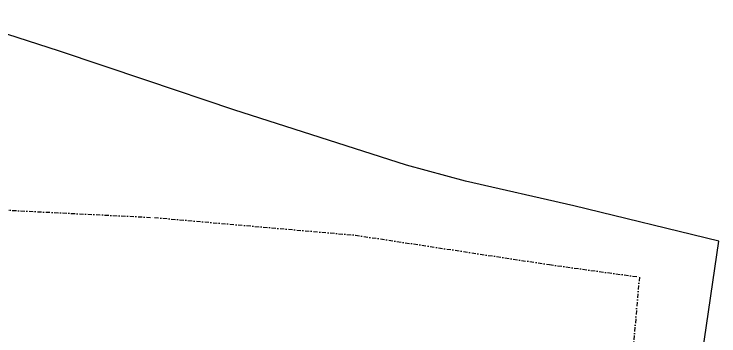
# Model space of a CAD drawing. Header units: metres. Extents: x 322372 to 326475, y 1828986 to 1832433.
# Drawn here: x 325627 to 326475, y 1830615 to 1831002 of the extents above; entities that cross this region are included whole.
import ezdxf

# ---------------------------------------------------------------- set-up
doc = ezdxf.new("R2010")
doc.units = ezdxf.units.M
doc.header["$MEASUREMENT"] = 0
doc.linetypes.add('DASHDOT', pattern=[1, 0.5, -0.25, 0, -0.25])
for name, color, linetype in [('OFF', 1, 'Continuous'), ('POLY_WATER', 4, 'Continuous'), ('V_BOUND_STREAM_LINE', 7, 'DASHDOT')]:
    doc.layers.add(name, color=color, linetype=linetype)

msp = doc.modelspace()

# ---------------------------------------------------------------- linework, layer by layer
at = {"layer": 'OFF'}
msp.add_line((326447.84, 1830546.72), (326474.79, 1830728.67), dxfattribs=at)
at = {"layer": 'POLY_WATER'}
for p, q in [((325680.79, 1830957.35), (325543.18, 1831001.66)), ((325786.72, 1830921.94), (325680.79, 1830957.35)), ((325891.43, 1830886.7), (325786.72, 1830921.94)), ((326098.93, 1830820.24), (325891.43, 1830886.7)), ((326169.87, 1830801.04), (326098.93, 1830820.24)), ((326300.53, 1830771.09), (326169.87, 1830801.04)), ((326474.79, 1830728.67), (326300.53, 1830771.09))]:
    msp.add_line(p, q, dxfattribs=at)
at = {"layer": 'V_BOUND_STREAM_LINE', "ltscale": 10}
for p, q in [((325554.43, 1830769.23), (325796.09, 1830757.12)), ((325796.09, 1830757.12), (326037.74, 1830735.97)), ((326037.74, 1830735.97), (326270.89, 1830700.56)), ((326270.89, 1830700.56), (326379.15, 1830685.66)), ((326379.15, 1830685.66), (326367.88, 1830556.68))]:
    msp.add_line(p, q, dxfattribs=at)

doc.saveas('drawing.dxf')
